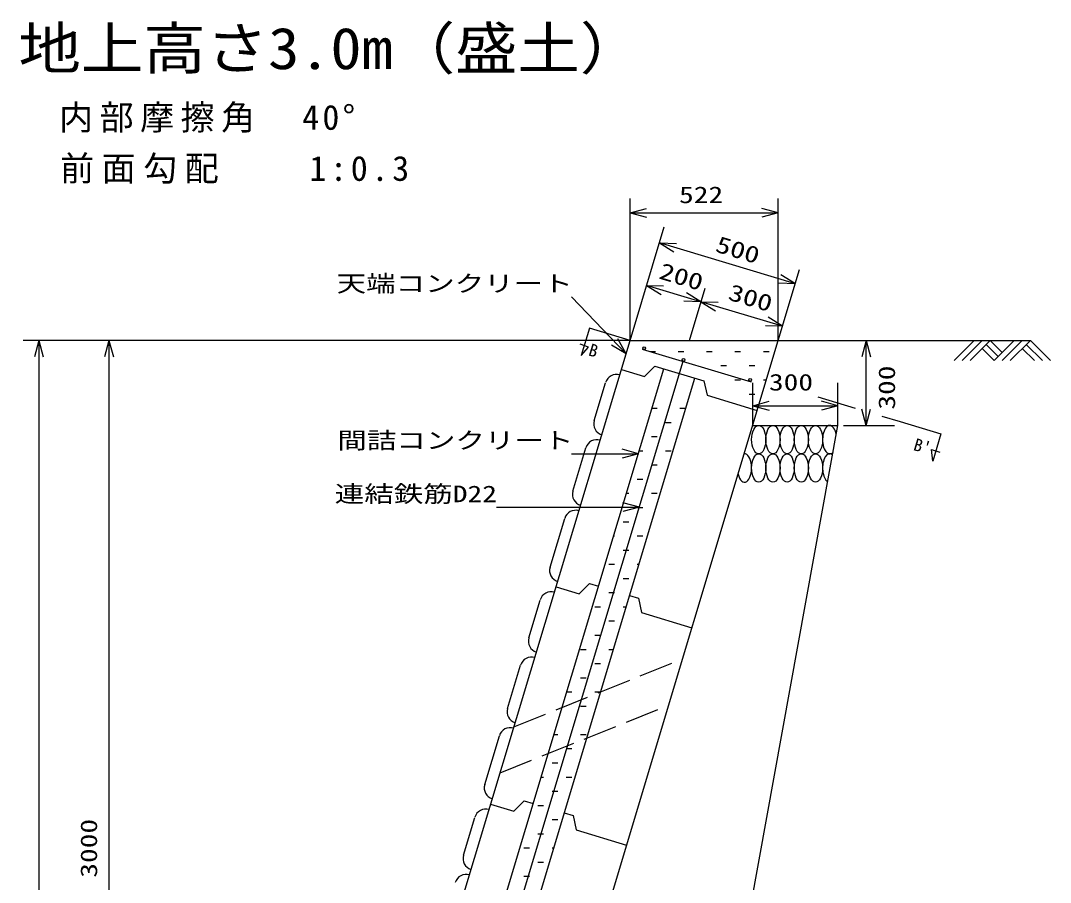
# Model space of a CAD drawing. Units: millimetres, scale not verified. Extents: x -10427 to 8480, y -7210 to 7278.
# Drawn here: x -389 to 3241, y -4381 to -1343 of the extents above; entities that cross this region are included whole.
import ezdxf
from ezdxf.enums import TextEntityAlignment as Align

# ---------------------------------------------------------------- set-up
doc = ezdxf.new("R2010")
doc.units = ezdxf.units.MM
doc.header["$LTSCALE"] = 40
doc.linetypes.add('DASHED3', pattern=[4, 3, -1])
doc.layers.add('0-0', color=7, linetype='Continuous')
doc.styles.add('ＭＳ ゴシック', font='')
doc.styles.get('ＭＳ ゴシック').set_extended_font_data('MS Gothic')

msp = doc.modelspace()

# ---------------------------------------------------------------- linework, layer by layer
at = {"layer": '0-0'}
for p, q in [((1759.45, -2470.31), (1759.45, -1970.31)), ((2281.74, -2470.31), (2281.74, -1970.31)), ((1759.45, -2020.31), (1817.41, -2004.78)), ((1759.45, -2020.31), (2281.74, -2020.31)), ((1759.45, -2020.31), (1817.41, -2035.84)), ((2281.74, -2020.31), (2223.78, -2004.78)), ((2281.74, -2020.31), (2223.78, -2035.84)), ((1759.45, -2470.31), (1879.7, -2070.31)), ((2341.87, -2270.31), (1862.87, -2126.31)), ((1862.87, -2126.31), (1922.84, -2128.12)), ((1862.87, -2126.31), (1913.9, -2157.86)), ((2281.74, -2470.31), (2356.9, -2220.31)), ((2341.87, -2270.31), (2290.84, -2238.75)), ((1817.77, -2276.31), (1877.74, -2278.12)), ((1817.77, -2276.31), (1868.8, -2307.86)), ((1968.29, -2470.31), (2023.7, -2286)), ((2341.87, -2270.31), (2281.89, -2268.49)), ((2009.3, -2333.89), (1958.27, -2302.33)), ((2009.3, -2333.89), (1949.33, -2332.07)), ((2009.3, -2333.89), (2069.28, -2335.7)), ((2009.3, -2333.89), (2060.33, -2365.44)), ((2296.77, -2420.31), (2245.74, -2388.75)), ((2296.77, -2420.31), (2236.8, -2418.49)), ((1745.22, -2517.63), (1716.44, -2464.99)), ((1759.45, -2470.31), (-380, -2470.31)), ((-324.21, -2470.31), (-339.74, -2528.26)), ((-324.21, -2470.31), (-308.69, -2528.26)), ((-324.21, -2470.31), (-324.21, -6520.31)), ((-77.16, -2470.31), (-92.69, -2528.26)), ((-77.16, -2470.31), (-61.63, -2528.26)), ((-77.16, -2470.31), (-77.16, -5470.31)), ((2281.74, -2470.31), (3170.03, -2470.31)), ((2591.55, -2470.31), (2576.03, -2528.26)), ((2591.55, -2770.31), (2591.55, -2470.31)), ((2591.55, -2470.31), (2607.08, -2528.26)), ((2972.05, -2470.31), (2901.34, -2541.02)), ((3000.33, -2470.31), (2929.62, -2541.02)), ((3028.61, -2470.31), (2957.9, -2541.02)), ((3000.33, -2498.59), (3042.76, -2541.02)), ((3014.47, -2484.45), (3056.9, -2526.87)), ((3028.61, -2470.31), (3071.04, -2512.73)), ((3113.47, -2470.31), (3042.76, -2541.02)), ((3141.75, -2470.31), (3071.04, -2541.02)), ((3170.03, -2470.31), (3099.32, -2541.02)), ((3141.75, -2498.59), (3184.18, -2541.02)), ((3155.89, -2484.45), (3212.46, -2541.02)), ((3170.03, -2470.31), (3240.74, -2541.02)), ((1829.12, -2509.22), (1849.12, -2509.22)), ((1929.12, -2509.22), (1949.11, -2509.22)), ((2029.11, -2509.22), (2049.12, -2509.22)), ((2129.11, -2509.22), (2149.11, -2509.22)), ((2229.11, -2509.22), (2249.11, -2509.22)), ((2079.11, -2559.22), (2099.12, -2559.22)), ((2179.11, -2559.22), (2199.11, -2559.22)), ((2129.11, -2609.22), (2149.11, -2609.22)), ((2229.11, -2609.22), (2239.98, -2609.22)), ((2191.55, -2770.31), (2191.55, -2620.31)), ((2491.55, -2770.31), (2491.55, -2620.31)), ((2179.11, -2659.22), (2199.11, -2659.22)), ((2191.55, -2700.31), (2249.51, -2684.78)), ((2491.55, -2700.31), (2433.6, -2684.78)), ((1837.13, -2709.22), (1854.6, -2709.22)), ((1934.6, -2709.22), (1954.6, -2709.22)), ((2191.55, -2700.31), (2491.55, -2700.31)), ((2191.55, -2700.31), (2249.51, -2715.84)), ((2491.55, -2700.31), (2433.6, -2715.84)), ((2591.55, -2770.31), (2576.03, -2712.35)), ((2591.55, -2770.31), (2607.08, -2712.35)), ((1884.6, -2759.22), (1904.59, -2759.22)), ((2511.55, -2770.31), (2691.55, -2770.31)), ((1834.6, -2809.22), (1854.6, -2809.22)), ((1788.94, -2869.54), (1730.98, -2854.01)), ((1792.04, -2859.22), (1804.59, -2859.22)), ((1884.6, -2859.22), (1904.59, -2859.22)), ((1834.6, -2909.22), (1854.6, -2909.22)), ((1784.6, -2959.22), (1804.59, -2959.22)), ((1746.94, -3009.22), (1754.59, -3009.22)), ((1834.6, -3009.22), (1854.6, -3009.22)), ((1792.1, -3058.13), (1734.15, -3042.6)), ((1784.6, -3059.22), (1804.59, -3059.22)), ((1734.6, -3109.22), (1754.59, -3109.22)), ((1834.6, -3109.22), (1835.92, -3109.22)), ((1701.85, -3159.23), (1704.6, -3159.23)), ((1784.6, -3159.23), (1804.59, -3159.23)), ((1734.6, -3209.23), (1754.59, -3209.23)), ((1684.59, -3259.23), (1704.6, -3259.23)), ((1784.59, -3259.23), (1790.83, -3259.23)), ((1734.6, -3309.23), (1754.59, -3309.23)), ((1684.59, -3359.23), (1704.6, -3359.23)), ((1634.59, -3409.23), (1654.59, -3409.23)), ((1734.6, -3409.23), (1745.74, -3409.23)), ((1684.59, -3459.23), (1704.6, -3459.23)), ((1634.59, -3509.23), (1654.59, -3509.23)), ((1584.59, -3559.23), (1604.59, -3559.23)), ((1684.59, -3559.23), (1700.64, -3559.23)), ((1634.59, -3609.23), (1654.59, -3609.23)), ((1684.59, -3609.23), (1685.61, -3609.23)), ((1584.59, -3659.23), (1604.59, -3659.23)), ((1536.5, -3709.23), (1554.59, -3709.23)), ((1634.59, -3709.23), (1654.59, -3709.23)), ((1584.59, -3759.23), (1604.59, -3759.23)), ((1491.41, -3859.23), (1504.59, -3859.23)), ((1584.59, -3859.23), (1604.59, -3859.23)), ((1534.59, -3909.23), (1554.59, -3909.23)), ((1484.59, -3959.23), (1504.59, -3959.23)), ((1446.32, -4009.23), (1454.6, -4009.23)), ((1534.59, -4009.23), (1554.59, -4009.23)), ((1484.59, -4059.23), (1504.59, -4059.23)), ((1434.59, -4109.23), (1454.6, -4109.23)), ((1534.59, -4109.23), (1535.29, -4109.23)), ((1484.59, -4159.23), (1504.59, -4159.23)), ((1434.59, -4209.23), (1454.6, -4209.23)), ((1384.59, -4259.23), (1404.59, -4259.23)), ((1484.59, -4259.23), (1490.2, -4259.23)), ((1434.59, -4309.23), (1454.6, -4309.23)), ((1384.59, -4359.23), (1404.59, -4359.23))]:
    msp.add_line(p, q, dxfattribs=at)
at = {"layer": '0-0', "color": 3}
for p, q in [((1615.8, -2427.12), (1587.01, -2522.89)), ((1759.45, -2470.31), (1615.8, -2427.12)), ((2421.19, -2669.24), (2552.5, -2708.72)), ((2646.95, -2737.11), (2711.16, -2756.41)), ((2711.16, -2756.41), (2854.81, -2799.6)), ((2854.81, -2799.6), (2826.02, -2895.36))]:
    msp.add_line(p, q, dxfattribs=at)
at = {"layer": '0-0', "color": 2}
for p, q in [((692.22, -6020.31), (1759.45, -2470.31)), ((1171.22, -6164.31), (2281.74, -2470.31)), ((1759.45, -2470.31), (2281.74, -2470.31)), ((829.34, -6061.53), (1878.73, -2570.85)), ((1728.66, -2572.72), (1810.23, -2597.25)), ((1847.16, -2561.36), (1810.23, -2597.25)), ((1847.16, -2561.36), (2019.54, -2613.18)), ((938.51, -6094.35), (1987.91, -2603.67)), ((1632.77, -2752.74), (1672.9, -2619.24)), ((2019.49, -2613.17), (2030.5, -2663.47)), ((2030.5, -2663.47), (2207.67, -2716.73)), ((1811.03, -6520.31), (2491.55, -2770.31)), ((2191.55, -2770.31), (2491.55, -2770.31)), ((1557.91, -3001.73), (1603.98, -2848.51)), ((1477.3, -3269.88), (1529.12, -3097.5)), ((1498.33, -3338.85), (1579.9, -3363.38)), ((1616.83, -3327.49), (1579.9, -3363.38)), ((1616.83, -3327.49), (1648.43, -3336.99)), ((1757.57, -3369.8), (1789.17, -3379.3)), ((1402.45, -3518.87), (1442.58, -3385.37)), ((1789.17, -3379.3), (1800.17, -3429.59)), ((1800.17, -3429.59), (1977.34, -3482.86)), ((1327.59, -3767.86), (1373.66, -3614.64)), ((1246.98, -4036.01), (1298.8, -3863.63)), ((1386.5, -4093.61), (1349.59, -4129.51)), ((1386.5, -4093.61), (1418.1, -4103.11)), ((1268.01, -4104.98), (1349.59, -4129.51)), ((1527.26, -4135.93), (1558.86, -4145.43)), ((1172.13, -4285), (1212.26, -4151.5)), ((1558.86, -4145.43), (1569.85, -4195.72)), ((1569.85, -4195.72), (1747.02, -4248.98))]:
    msp.add_line(p, q, dxfattribs=at)
at = {"layer": '0-0', "color": 5}
for p, q in [((1802.53, -2500.68), (2185.76, -2615.89)), ((883.92, -6077.94), (1946.35, -2543.92))]:
    msp.add_line(p, q, dxfattribs=at)
at = {"layer": '0-0', "linetype": 'DASHED3'}
for p, q in [((1350.07, -3832.05), (1944.23, -3592.99)), ((1301.13, -3994.85), (1895.29, -3755.79))]:
    msp.add_line(p, q, dxfattribs=at)
at = {"layer": '0-0'}
for points in [[(2296.77, -2420.31), (2009.3, -2333.89), (1817.77, -2276.31)], [(1553.13, -2316.4), (1745.22, -2517.63), (1693.97, -2486.43)], [(1552.63, -2869.54), (1788.94, -2869.54), (1730.98, -2885.07)], [(1288.53, -3058.13), (1792.1, -3058.13), (1734.15, -3073.66)]]:
    msp.add_lwpolyline(points, dxfattribs=at)
at = {"layer": '0-0', "color": 3}
for points in [[(1587.01, -2522.89), (1613.15, -2493.64), (1584.02, -2483.93)], [(2826.02, -2895.36), (2821.41, -2854.23), (2850.54, -2863.94)]]:
    msp.add_lwpolyline(points, dxfattribs=at)
at = {"layer": '0-0', "color": 5}
for centre in [(1808.76, -2497.33), (1947.79, -2539.13), (2182.41, -2609.66)]:
    msp.add_circle(centre, 5, dxfattribs=at)
at = {"layer": '0-0', "color": 2}
for centre, start, end in [((1711.39, -2630.19), 73.26749, 163.26782), ((1671.08, -2764.26), 163.26799, 253.26781), ((1642.29, -2860.02), 73.26749, 163.26782), ((1596.22, -3013.25), 163.26799, 253.26781), ((1567.43, -3109.01), 73.26749, 163.26782), ((1515.6, -3281.39), 163.26799, 253.26781), ((1481.05, -3396.31), 73.26749, 163.26782), ((1440.76, -3530.39), 163.26799, 253.26781), ((1411.97, -3626.15), 73.26749, 163.26782), ((1365.9, -3779.38), 163.26799, 253.26781), ((1337.11, -3875.15), 73.26749, 163.26782), ((1285.29, -4047.53), 163.26799, 253.26781), ((1250.74, -4162.44), 73.26749, 163.26782), ((1210.44, -4296.52), 163.26799, 253.26781), ((1181.65, -4392.28), 73.26749, 163.26782)]:
    msp.add_arc(centre, 40, start, end, dxfattribs=at)
at = {"layer": '0-0'}
for centre in [(2212.77, -2819.95), (2262.77, -2819.95), (2312.77, -2819.95), (2362.77, -2819.95), (2412.77, -2819.95), (2212.77, -2919.96), (2262.77, -2919.96), (2312.77, -2919.96), (2362.77, -2919.96), (2412.77, -2919.96)]:
    msp.add_ellipse(centre, major_axis=(0, 50), ratio=0.5, dxfattribs=at)
for centre, start_param, end_param in [((2462.77, -2819.95), 5.0965436, 9.9150843), ((2462.77, -2919.96), 5.8736793, 9.1379334), ((2162.77, -2919.96), 2.0113798, 6.3307195)]:
    msp.add_ellipse(centre, major_axis=(0, 50), ratio=0.5, start_param=start_param, end_param=end_param, dxfattribs=at)

# ---------------------------------------------------------------- texts
at = {"layer": '0-0', "color": 3, "style": 'ＭＳ ゴシック', "width": 1.1}
msp.add_text('地上高さ3.0m（盛土）', height=146.6, dxfattribs=at).set_placement((-395.92, -1557.99), align=Align.BOTTOM_LEFT)
at = {"layer": '0-0', "style": 'ＭＳ ゴシック', "width": 1.3}
for s, p in [('522', (1931.86, -2003.91)), ('天端コンクリート', (725.13, -2316.4)), ('300', (2248.67, -2664.43)), ('間詰コンクリート', (727.63, -2869.54)), ('連結鉄筋D22', (718.53, -3058.13))]:
    msp.add_text(s, height=58.65, dxfattribs=at).set_placement(p, align=Align.BOTTOM_LEFT)
for s, rotation, p in [('500', 343.268, (2051.4, -2173.26)), ('200', 343.268, (1852.16, -2267.9)), ('300', 343.268, (2096.23, -2342.61)), ('300', 90, (2710.9, -2714.4)), ('3000', 90, (-101.38, -4364.28))]:
    msp.add_text(s, height=58.65, rotation=rotation, dxfattribs=at).set_placement(p, align=Align.BOTTOM_LEFT)
at = {"layer": '0-0', "color": 4, "style": 'ＭＳ ゴシック'}
for s, p in [('B', (1605.87, -2534.91)), ("B'", (2751.01, -2868.79))]:
    msp.add_text(s, height=43.99, rotation=343.268, dxfattribs=at).set_placement(p, align=Align.BOTTOM_LEFT)
at = {"layer": '0-0', "char_height": 87.98, "attachment_point": 7, "style": 'ＭＳ ゴシック'}
for s, insert in [('\\T1.19;\u3000内部摩擦角\u300040°', (-395.92, -1737.99)), ('\\T1.22;\u3000前面勾配\u3000\u30001:0.3', (-395.92, -1917.99))]:
    msp.add_mtext(s, dxfattribs=dict(at, insert=insert))

doc.saveas('drawing.dxf')
